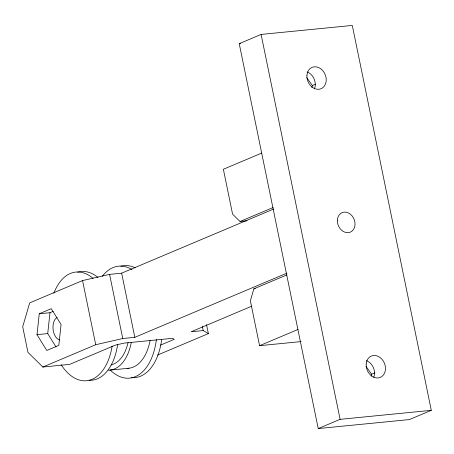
<?xml version="1.0" encoding="UTF-8"?>
<svg xmlns="http://www.w3.org/2000/svg" width="454" height="454" viewBox="0 0 454 454"><rect width="100%" height="100%" fill="white"/><g stroke="black" fill="none" stroke-linecap="round" stroke-linejoin="round"><path stroke-width="0.68" d="M37.001 334.643L39.254 313.776L51.285 308.697L61.063 324.491L58.81 345.363L46.779 350.443L37.001 334.643L47.727 333.588L56.058 347.043M47.727 333.588L49.98 312.715L53.146 311.382M311.87 87.514L312.397 85.528L306.7 77.645M371.128 376.196L371.656 374.209L365.958 366.321M286.888 274.903L253.86 288.84L250.364 300.769L259.58 345.676L301.121 341.578M239.224 43.663L261.101 34.43L352.293 25.435L431.3 410.337L409.423 419.57L318.237 428.565L239.224 43.663L240.626 43.522M312.397 85.528L315.615 84.172M261.782 153.055L223.368 169.263L232.584 214.169L240.03 221.484L247.072 220.786M273.785 208.982L121.649 273.177L109.584 274.369L82.554 280.572L29.686 302.88L22.7 326.738L27.966 352.4L42.858 367.031L69.678 364.38L115.248 345.154L124.26 343.088L172.537 338.321L174.257 339.331L160.585 345.102M240.03 221.484L273.058 207.546M42.858 367.031L95.72 344.722L122.75 338.519L134.821 337.328L286.956 273.132M251.868 306.149L191.145 331.772L203.21 330.58L208.369 333.611L157.459 355.09M259.58 345.676L297.994 329.468M371.656 374.209L374.873 372.853M318.237 428.565L340.108 419.337L431.3 410.337M253.86 288.84L255.267 288.704M39.254 313.776L49.98 312.715M110.135 370.089L128.913 368.239M261.101 34.43L340.108 419.337M206.525 324.644L208.369 333.611M202.365 326.443L203.21 330.58M121.649 273.177L134.821 337.328M109.584 274.369L122.75 338.519M82.554 280.572L95.72 344.722M156.403 339.501A56.256 32.643 84.4 0 1 110.129 369.965M102.332 276.253A56.256 32.643 84.4 0 1 132.04 269.557M161.675 339.671A56.256 32.643 84.4 0 1 131.212 377.609M120.872 266.214A56.256 32.643 84.4 0 1 135.298 267.871M150.075 340.511A46.325 26.882 84.4 0 1 127.154 368.342M131.297 342.361A46.325 26.882 84.4 0 1 108.381 370.192M128.051 342.639A41.365 24 84.4 0 1 110.992 364.931M112.132 346.073A54.599 31.678 84.4 0 1 61.091 364.624M53.856 293.216A54.599 31.678 84.4 0 1 93.059 278.387M117.694 344.251A54.599 31.678 84.4 0 1 89.166 380.265M77.685 272.23A54.599 31.678 84.4 0 1 97.95 277.456M366.355 360.612A11.583 9.284 67.1 0 1 373.738 377.439M307.097 71.936A11.583 9.284 67.1 0 1 314.486 88.757M59.894 340.006A11.583 6.719 84.4 0 1 53.135 329.718A11.583 6.719 84.4 0 1 57.045 317.482M366.196 363.995A11.583 9.284 67.1 0 0 379.919 377.552A11.583 9.284 67.1 0 0 381.366 358.626A11.583 9.284 67.1 0 0 366.196 363.995M306.944 75.313A11.583 9.284 67.1 0 0 320.66 88.876A11.583 9.284 67.1 0 0 322.107 69.944A11.583 9.284 67.1 0 0 306.944 75.313M337.373 220.309A10.59 8.49 67.1 0 0 350.272 232.159A10.59 8.49 67.1 0 0 350.953 214.685A10.59 8.49 67.1 0 0 337.373 220.309"/></g></svg>
